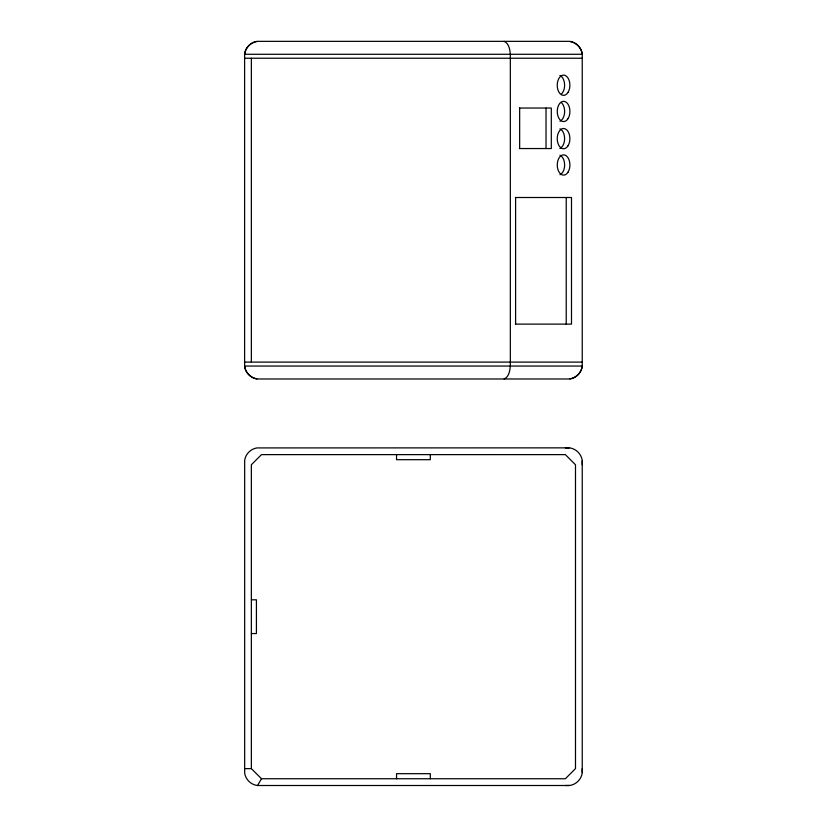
<?xml version="1.0" encoding="UTF-8"?>
<svg xmlns="http://www.w3.org/2000/svg" width="827" height="827" viewBox="0 0 827 827"><rect width="100%" height="100%" fill="white"/><g stroke="black" fill="none" stroke-linecap="round" stroke-linejoin="round"><path stroke-width="1.24" d="M582.239 464.753L582.187 460.153A14.917 14.917 0 0 0 569.958 447.924L565.358 447.862M244.606 54.282C245.288 47.687 250.943 42.022 257.538 41.35L569.307 41.35C575.902 42.022 581.567 47.687 582.239 54.282L582.239 366.051C581.567 372.646 575.902 378.311 569.307 378.983L257.538 378.983C250.943 378.311 245.288 372.646 244.606 366.051L244.606 54.282L582.239 54.282M569.307 447.862L256.897 447.924A14.917 14.917 0 0 0 244.668 460.153L244.668 773.214A14.917 14.917 0 0 0 256.897 785.443L257.538 785.505L261.487 778.745L565.358 778.745L575.489 768.624L575.489 464.753L565.358 454.623L261.487 454.623L251.356 464.753L251.356 768.624L261.487 778.745M504.119 378.983C508.977 376.967 509.887 370.703 510.331 366.051L510.331 54.282C509.887 49.63 508.977 43.366 504.119 41.35M244.606 58.231L582.239 58.231M519.449 108.037L551.299 108.037L551.299 148.55L519.449 148.55M515.417 197.508L571.498 197.508L571.498 324.122L515.417 324.122M244.606 362.102L582.239 362.102M244.606 366.051L582.239 366.051M251.356 599.802L256.422 599.802L256.422 633.565L251.356 633.565M244.606 768.624L251.356 768.624M257.538 785.505L569.307 785.505M565.358 785.505L569.958 785.443A14.917 14.917 0 0 0 582.187 773.214L582.239 768.624M582.239 460.804L582.239 772.573M566.226 197.508L566.226 324.122M546.027 108.037L546.027 148.55M519.656 108.037L519.656 148.55M515.603 197.508L515.603 324.122M430.309 454.623L430.309 459.688L396.546 459.688L396.546 454.623M430.309 778.745L430.309 773.679L396.546 773.679L396.546 778.745M251.356 58.231L251.356 362.102M569.958 41.412A14.917 14.917 0 0 1 582.187 53.641M244.668 53.641A14.917 14.917 0 0 1 256.897 41.412M559.931 155.197A10.131 6.327 -90 0 1 564.645 164.955A10.131 6.327 -90 0 1 559.972 174.766M582.187 366.692A14.917 14.917 0 0 1 569.958 378.931M256.897 378.931A14.917 14.917 0 0 1 244.668 366.692M561.461 102.662A10.131 6.327 -90 0 1 564.593 112.741A10.131 6.327 -90 0 1 559.972 121.228M559.931 75.464A10.131 6.327 -90 0 1 564.562 83.93A10.131 6.327 -90 0 1 561.461 94.02M559.931 128.847A10.131 6.327 -90 0 1 564.624 138.626A10.131 6.327 -90 0 1 559.931 148.415M568.035 145.79A10.131 6.327 -90 0 0 565.203 128.847A10.131 6.327 -90 0 0 557.45 141.252A10.131 6.327 -90 0 0 568.035 145.79M568.077 172.13A10.131 6.327 -90 0 0 565.203 155.197A10.131 6.327 -90 0 0 557.481 167.654A10.131 6.327 -90 0 0 568.077 172.13M568.077 118.592A10.131 6.327 -90 0 0 565.203 101.659A10.131 6.327 -90 0 0 557.481 114.105A10.131 6.327 -90 0 0 568.077 118.592M568.035 92.407A10.131 6.327 -90 0 0 565.203 75.464A10.131 6.327 -90 0 0 557.45 87.869A10.131 6.327 -90 0 0 568.035 92.407"/></g></svg>
